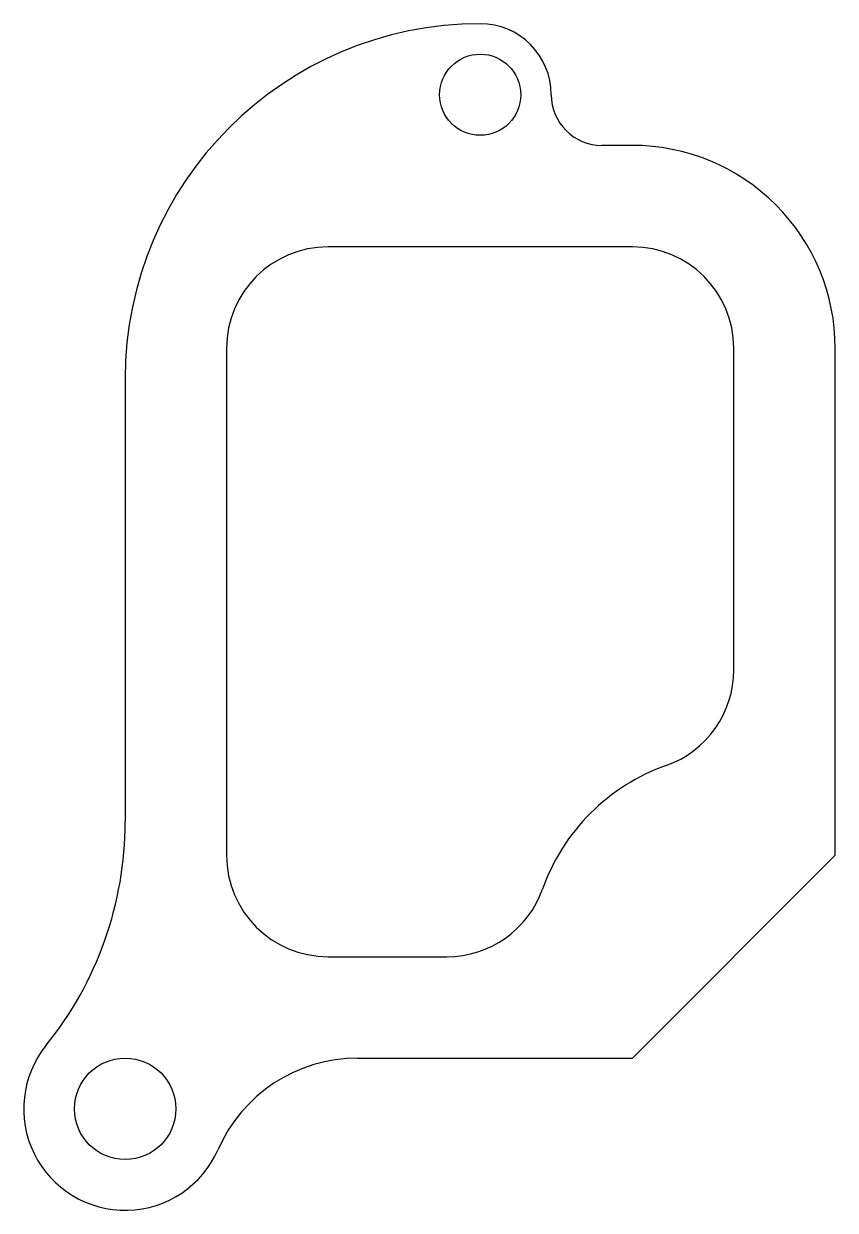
# Model space of a CAD drawing. Header units: millimetres. Extents: x 2367.5 to 2383.5, y 1733.8 to 1757.2.
import ezdxf

# ---------------------------------------------------------------- set-up
doc = ezdxf.new("R2010")
doc.units = ezdxf.units.MM

msp = doc.modelspace()

# ---------------------------------------------------------------- linework, layer by layer
for p, q in [((2379.464, 1752.806), (2373.464, 1752.806)), ((2371.464, 1750.806), (2371.464, 1740.806)), ((2381.464, 1744.463), (2381.464, 1750.806)), ((2373.464, 1738.806), (2375.807, 1738.806))]:
    msp.add_line(p, q)
msp.add_lwpolyline([(2374.047, 1736.806), (2379.464, 1736.806), (2383.464, 1740.806), (2383.464, 1750.806, 0.414214), (2379.464, 1754.806), (2378.864, 1754.806)], format="xyb")
msp.add_lwpolyline([(2369.464, 1750.206), (2369.464, 1741.463)])
for centre, radius in [((2376.464, 1755.806), 0.8), ((2369.464, 1735.806), 1)]:
    msp.add_circle(centre, radius)
for centre, radius, start, end in [((2376.464, 1750.206), 7, 90, 180), ((2376.464, 1755.806), 1.4, 0, 90), ((2378.864, 1755.806), 1, 180, 270), ((2373.464, 1750.806), 2, 90, 180), ((2379.464, 1750.806), 2, 0, 90), ((2379.464, 1744.463), 2, 289.4712, 0), ((2381.464, 1738.806), 4, 109.4712, 160.5288), ((2362.464, 1741.463), 7, 321.0576, 0), ((2373.464, 1740.806), 2, 180, 270), ((2375.807, 1740.806), 2, 270, 340.5288), ((2369.464, 1735.806), 2, 141.0576, 336.4218), ((2374.047, 1733.806), 3, 90, 156.4218)]:
    msp.add_arc(centre, radius, start, end)

doc.saveas('drawing.dxf')
